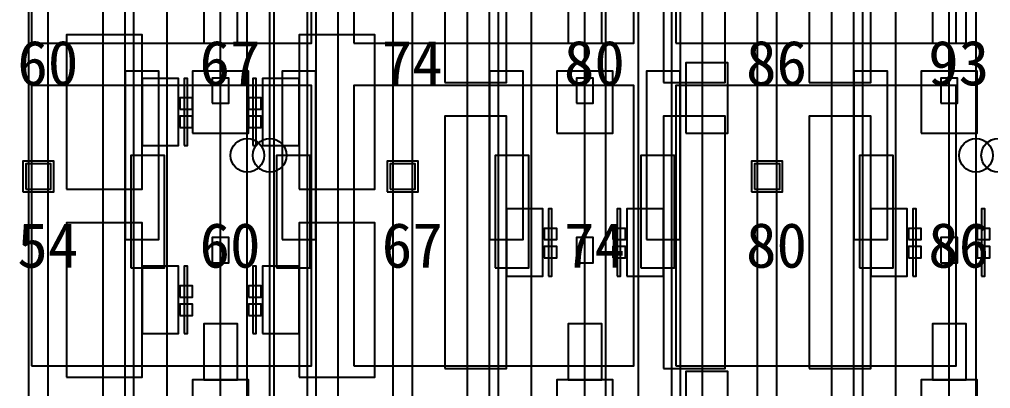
# Model space of a CAD drawing. Header units: metres. Extents: x -1640 to 1560, y -268 to 2338.
# Drawn here: x -72.93 to -38.27, y 1989.69 to 2002.85 of the extents above; entities that cross this region are included whole.
import ezdxf

# ---------------------------------------------------------------- set-up
doc = ezdxf.new("R2010")
doc.units = ezdxf.units.M
for name, color, linetype in [('1F_CHL', 4, 'Continuous'), ('1F_PUMP', 2, 'Continuous'), ('1F_SCR', 3, 'Continuous'), ('1F_STRUCT_COLUMN', 8, 'Continuous'), ('2F_CSF_LATERAL_RACK_CONCEPT', 9, 'Continuous'), ('2F_RFG', 5, 'Continuous'), ('2F_STRUCT_COLUMN', 8, 'Continuous'), ('2F_VMB', 6, 'Continuous'), ('3F_CLEANROOM_OVERHEAD_PIPE_DUCT_CONCEPT', 9, 'Continuous'), ('3F_CMP', 5, 'Continuous'), ('3F_EHS_EGRESS_DIST_M', 2, 'Continuous'), ('3F_FOUP', 5, 'Continuous'), ('3F_OHT', 9, 'Continuous'), ('3F_OHTV', 1, 'Continuous'), ('3F_TBAR', 6, 'Continuous'), ('3F_WET', 6, 'Continuous'), ('4F_FFU', 1, 'Continuous'), ('4F_STRUCT_PLENUM_TRUSS_CONCEPT', 9, 'Continuous'), ('5F_CHL', 4, 'Continuous'), ('5F_PUMP', 2, 'Continuous'), ('5F_SCR', 3, 'Continuous'), ('5F_STRUCT_COLUMN', 8, 'Continuous'), ('6F_CSF_LATERAL_RACK_CONCEPT', 9, 'Continuous'), ('6F_RFG', 5, 'Continuous'), ('6F_STRUCT_COLUMN', 8, 'Continuous'), ('6F_VMB', 6, 'Continuous'), ('7F_CLEANROOM_OVERHEAD_PIPE_DUCT_CONCEPT', 9, 'Continuous'), ('7F_CMP', 5, 'Continuous'), ('7F_EHS_EGRESS_DIST_M', 2, 'Continuous'), ('7F_FOUP', 5, 'Continuous'), ('7F_OHT', 9, 'Continuous'), ('7F_OHTV', 1, 'Continuous'), ('7F_TBAR', 6, 'Continuous'), ('7F_WET', 6, 'Continuous'), ('8F_FFU', 1, 'Continuous'), ('8F_STRUCT_PLENUM_TRUSS_CONCEPT', 9, 'Continuous'), ('UTIL_ELEC.LV_CONCEPT', 2, 'Continuous'), ('UTIL_PCW.R_CONCEPT', 1, 'Continuous'), ('UTIL_PCW.R_RISER', 1, 'Continuous'), ('UTIL_PCW.S_CONCEPT', 6, 'Continuous'), ('UTIL_PCW.S_RISER', 6, 'Continuous')]:
    doc.layers.add(name, color=color, linetype=linetype)

msp = doc.modelspace()

# ---------------------------------------------------------------- linework, layer by layer
at = {"layer": '1F_CHL'}
for points in [[(-49.15, 1998.8), (-47.65, 1998.8), (-47.65, 2001.3), (-49.15, 2001.3)], [(-49.15, 1987.8), (-47.65, 1987.8), (-47.65, 1990.3), (-49.15, 1990.3)]]:
    msp.add_lwpolyline(points, close=True, dxfattribs=at)
at = {"layer": '1F_PUMP'}
for points in [[(-68.95, 1994), (-67.75, 1994), (-67.75, 1998), (-68.95, 1998)], [(-63.75, 1994), (-62.55, 1994), (-62.55, 1998), (-63.75, 1998)], [(-55.95, 1994), (-54.75, 1994), (-54.75, 1998), (-55.95, 1998)], [(-50.75, 1994), (-49.55, 1994), (-49.55, 1998), (-50.75, 1998)], [(-42.95, 1994), (-41.75, 1994), (-41.75, 1998), (-42.95, 1998)]]:
    msp.add_lwpolyline(points, close=True, dxfattribs=at)
at = {"layer": '1F_SCR'}
for points in [[(-66.75, 1998.8), (-64.75, 1998.8), (-64.75, 2001), (-66.75, 2001)], [(-53.75, 1998.8), (-51.75, 1998.8), (-51.75, 2001), (-53.75, 2001)], [(-40.75, 1998.8), (-38.75, 1998.8), (-38.75, 2001), (-40.75, 2001)], [(-66.75, 1987.8), (-64.75, 1987.8), (-64.75, 1990), (-66.75, 1990)], [(-53.75, 1987.8), (-51.75, 1987.8), (-51.75, 1990), (-53.75, 1990)], [(-40.75, 1987.8), (-38.75, 1987.8), (-38.75, 1990), (-40.75, 1990)]]:
    msp.add_lwpolyline(points, close=True, dxfattribs=at)
at = {"layer": '1F_STRUCT_COLUMN'}
for points in [[(-72.8, 1996.7), (-71.7, 1996.7), (-71.7, 1997.8), (-72.8, 1997.8)], [(-59.8, 1996.7), (-58.7, 1996.7), (-58.7, 1997.8), (-59.8, 1997.8)], [(-46.8, 1996.7), (-45.7, 1996.7), (-45.7, 1997.8), (-46.8, 1997.8)]]:
    msp.add_lwpolyline(points, close=True, dxfattribs=at)
at = {"layer": '2F_CSF_LATERAL_RACK_CONCEPT'}
for points in [[(-69.95, 1970), (-69.15, 1970), (-69.15, 2113), (-69.95, 2113)], [(-62.35, 1970), (-61.55, 1970), (-61.55, 2113), (-62.35, 2113)], [(-56.95, 1970), (-56.15, 1970), (-56.15, 2113), (-56.95, 2113)], [(-49.35, 1970), (-48.55, 1970), (-48.55, 2113), (-49.35, 2113)], [(-43.95, 1970), (-43.15, 1970), (-43.15, 2113), (-43.95, 2113)]]:
    msp.add_lwpolyline(points, close=True, dxfattribs=at)
at = {"layer": '2F_RFG'}
for points in [[(-69.15, 1995), (-67.95, 1995), (-67.95, 2001), (-69.15, 2001)], [(-63.55, 1995), (-62.35, 1995), (-62.35, 2001), (-63.55, 2001)], [(-56.15, 1995), (-54.95, 1995), (-54.95, 2001), (-56.15, 2001)], [(-50.55, 1995), (-49.35, 1995), (-49.35, 2001), (-50.55, 2001)], [(-43.15, 1995), (-41.95, 1995), (-41.95, 2001), (-43.15, 2001)]]:
    msp.add_lwpolyline(points, close=True, dxfattribs=at)
at = {"layer": '2F_STRUCT_COLUMN'}
for points in [[(-72.7, 1996.8), (-71.8, 1996.8), (-71.8, 1997.7), (-72.7, 1997.7)], [(-59.7, 1996.8), (-58.8, 1996.8), (-58.8, 1997.7), (-59.7, 1997.7)], [(-46.7, 1996.8), (-45.8, 1996.8), (-45.8, 1997.7), (-46.7, 1997.7)]]:
    msp.add_lwpolyline(points, close=True, dxfattribs=at)
at = {"layer": '2F_VMB'}
for points in [[(-66.35, 2002), (-65.15, 2002), (-65.15, 2004), (-66.35, 2004)], [(-53.35, 2002), (-52.15, 2002), (-52.15, 2004), (-53.35, 2004)], [(-40.35, 2002), (-39.15, 2002), (-39.15, 2004), (-40.35, 2004)], [(-66.35, 1990), (-65.15, 1990), (-65.15, 1992), (-66.35, 1992)], [(-53.35, 1990), (-52.15, 1990), (-52.15, 1992), (-53.35, 1992)], [(-40.35, 1990), (-39.15, 1990), (-39.15, 1992), (-40.35, 1992)]]:
    msp.add_lwpolyline(points, close=True, dxfattribs=at)
at = {"layer": '3F_CLEANROOM_OVERHEAD_PIPE_DUCT_CONCEPT'}
for points in [[(-68.85, 1969), (-67.65, 1969), (-67.65, 2114), (-68.85, 2114)], [(-63.85, 1969), (-62.65, 1969), (-62.65, 2114), (-63.85, 2114)], [(-55.85, 1969), (-54.65, 1969), (-54.65, 2114), (-55.85, 2114)], [(-50.85, 1969), (-49.65, 1969), (-49.65, 2114), (-50.85, 2114)], [(-42.85, 1969), (-41.65, 1969), (-41.65, 2114), (-42.85, 2114)]]:
    msp.add_lwpolyline(points, close=True, dxfattribs=at)
at = {"layer": '3F_CMP'}
for points in [[(-71.25, 1996.8), (-68.55, 1996.8), (-68.55, 2002.3), (-71.25, 2002.3)], [(-62.95, 1996.8), (-60.25, 1996.8), (-60.25, 2002.3), (-62.95, 2002.3)], [(-68.55, 1998.35), (-67.25, 1998.35), (-67.25, 2000.75), (-68.55, 2000.75)], [(-64.25, 1998.35), (-62.95, 1998.35), (-62.95, 2000.75), (-64.25, 2000.75)], [(-71.25, 1990.1), (-68.55, 1990.1), (-68.55, 1995.6), (-71.25, 1995.6)], [(-62.95, 1990.1), (-60.25, 1990.1), (-60.25, 1995.6), (-62.95, 1995.6)], [(-68.55, 1991.65), (-67.25, 1991.65), (-67.25, 1994.05), (-68.55, 1994.05)], [(-64.25, 1991.65), (-62.95, 1991.65), (-62.95, 1994.05), (-64.25, 1994.05)]]:
    msp.add_lwpolyline(points, close=True, dxfattribs=at)
at = {"layer": '3F_FOUP'}
for points in [[(-67.2, 1999.65), (-66.75, 1999.65), (-66.75, 2000.05), (-67.2, 2000.05)], [(-64.75, 1999.65), (-64.3, 1999.65), (-64.3, 2000.05), (-64.75, 2000.05)], [(-67.2, 1999), (-66.75, 1999), (-66.75, 1999.4), (-67.2, 1999.4)], [(-64.75, 1999), (-64.3, 1999), (-64.3, 1999.4), (-64.75, 1999.4)], [(-54.2, 1995), (-53.75, 1995), (-53.75, 1995.4), (-54.2, 1995.4)], [(-51.75, 1995), (-51.3, 1995), (-51.3, 1995.4), (-51.75, 1995.4)], [(-41.2, 1995), (-40.75, 1995), (-40.75, 1995.4), (-41.2, 1995.4)], [(-38.75, 1995), (-38.3, 1995), (-38.3, 1995.4), (-38.75, 1995.4)], [(-54.2, 1994.35), (-53.75, 1994.35), (-53.75, 1994.75), (-54.2, 1994.75)], [(-51.75, 1994.35), (-51.3, 1994.35), (-51.3, 1994.75), (-51.75, 1994.75)], [(-41.2, 1994.35), (-40.75, 1994.35), (-40.75, 1994.75), (-41.2, 1994.75)], [(-38.75, 1994.35), (-38.3, 1994.35), (-38.3, 1994.75), (-38.75, 1994.75)], [(-67.2, 1992.95), (-66.75, 1992.95), (-66.75, 1993.35), (-67.2, 1993.35)], [(-64.75, 1992.95), (-64.3, 1992.95), (-64.3, 1993.35), (-64.75, 1993.35)], [(-67.2, 1992.3), (-66.75, 1992.3), (-66.75, 1992.7), (-67.2, 1992.7)], [(-64.75, 1992.3), (-64.3, 1992.3), (-64.3, 1992.7), (-64.75, 1992.7)]]:
    msp.add_lwpolyline(points, close=True, dxfattribs=at)
at = {"layer": '3F_OHT'}
for p, q in [((-65.75, 1969), (-65.75, 2037.5)), ((-52.75, 1969), (-52.75, 2037.5)), ((-39.75, 1969), (-39.75, 2037.5))]:
    msp.add_line(p, q, dxfattribs=at)
at = {"layer": '3F_OHTV'}
for points in [[(-66.05, 1999.86), (-65.45, 1999.86), (-65.45, 2000.76), (-66.05, 2000.76)], [(-53.05, 1999.86), (-52.45, 1999.86), (-52.45, 2000.76), (-53.05, 2000.76)], [(-40.05, 1999.86), (-39.45, 1999.86), (-39.45, 2000.76), (-40.05, 2000.76)], [(-66.05, 1994.17), (-65.45, 1994.17), (-65.45, 1995.07), (-66.05, 1995.07)], [(-53.05, 1994.17), (-52.45, 1994.17), (-52.45, 1995.07), (-53.05, 1995.07)], [(-40.05, 1994.17), (-39.45, 1994.17), (-39.45, 1995.07), (-40.05, 1995.07)]]:
    msp.add_lwpolyline(points, close=True, dxfattribs=at)
at = {"layer": '3F_TBAR'}
for points in [[(-67.05, 1998.35), (-66.93, 1998.35), (-66.93, 2000.75), (-67.05, 2000.75)], [(-64.6, 1998.35), (-64.48, 1998.35), (-64.48, 2000.75), (-64.6, 2000.75)], [(-54.05, 1993.7), (-53.93, 1993.7), (-53.93, 1996.1), (-54.05, 1996.1)], [(-51.6, 1993.7), (-51.48, 1993.7), (-51.48, 1996.1), (-51.6, 1996.1)], [(-41.05, 1993.7), (-40.93, 1993.7), (-40.93, 1996.1), (-41.05, 1996.1)], [(-38.6, 1993.7), (-38.48, 1993.7), (-38.48, 1996.1), (-38.6, 1996.1)], [(-67.05, 1991.65), (-66.93, 1991.65), (-66.93, 1994.05), (-67.05, 1994.05)], [(-64.6, 1991.65), (-64.48, 1991.65), (-64.48, 1994.05), (-64.6, 1994.05)]]:
    msp.add_lwpolyline(points, close=True, dxfattribs=at)
at = {"layer": '3F_WET'}
for points in [[(-57.75, 2000.6), (-55.55, 2000.6), (-55.55, 2009.6), (-57.75, 2009.6)], [(-49.95, 2000.6), (-47.75, 2000.6), (-47.75, 2009.6), (-49.95, 2009.6)], [(-44.75, 2000.6), (-42.55, 2000.6), (-42.55, 2009.6), (-44.75, 2009.6)], [(-57.75, 1990.4), (-55.55, 1990.4), (-55.55, 1999.4), (-57.75, 1999.4)], [(-49.95, 1990.4), (-47.75, 1990.4), (-47.75, 1999.4), (-49.95, 1999.4)], [(-44.75, 1990.4), (-42.55, 1990.4), (-42.55, 1999.4), (-44.75, 1999.4)], [(-55.55, 1993.7), (-54.25, 1993.7), (-54.25, 1996.1), (-55.55, 1996.1)], [(-51.25, 1993.7), (-49.95, 1993.7), (-49.95, 1996.1), (-51.25, 1996.1)], [(-42.55, 1993.7), (-41.25, 1993.7), (-41.25, 1996.1), (-42.55, 1996.1)]]:
    msp.add_lwpolyline(points, close=True, dxfattribs=at)
at = {"layer": '4F_FFU'}
for points in [[(-72.5, 2002), (-62.5, 2002), (-62.5, 2012), (-72.5, 2012)], [(-61, 2002), (-51, 2002), (-51, 2012), (-61, 2012)], [(-49.5, 2002), (-39.5, 2002), (-39.5, 2012), (-49.5, 2012)], [(-72.5, 1990.5), (-62.5, 1990.5), (-62.5, 2000.5), (-72.5, 2000.5)], [(-61, 1990.5), (-51, 1990.5), (-51, 2000.5), (-61, 2000.5)], [(-49.5, 1990.5), (-39.5, 1990.5), (-39.5, 2000.5), (-49.5, 2000.5)]]:
    msp.add_lwpolyline(points, close=True, dxfattribs=at)
at = {"layer": '4F_STRUCT_PLENUM_TRUSS_CONCEPT'}
for points in [[(-72.6, 1966), (-71.9, 1966), (-71.9, 2117), (-72.6, 2117)], [(-59.6, 1966), (-58.9, 1966), (-58.9, 2117), (-59.6, 2117)], [(-46.6, 1966), (-45.9, 1966), (-45.9, 2117), (-46.6, 2117)]]:
    msp.add_lwpolyline(points, close=True, dxfattribs=at)
at = {"layer": '5F_CHL'}
for points in [[(-49.15, 1998.8), (-47.65, 1998.8), (-47.65, 2001.3), (-49.15, 2001.3)], [(-49.15, 1987.8), (-47.65, 1987.8), (-47.65, 1990.3), (-49.15, 1990.3)]]:
    msp.add_lwpolyline(points, close=True, dxfattribs=at)
at = {"layer": '5F_PUMP'}
for points in [[(-68.95, 1994), (-67.75, 1994), (-67.75, 1998), (-68.95, 1998)], [(-63.75, 1994), (-62.55, 1994), (-62.55, 1998), (-63.75, 1998)], [(-55.95, 1994), (-54.75, 1994), (-54.75, 1998), (-55.95, 1998)], [(-50.75, 1994), (-49.55, 1994), (-49.55, 1998), (-50.75, 1998)], [(-42.95, 1994), (-41.75, 1994), (-41.75, 1998), (-42.95, 1998)]]:
    msp.add_lwpolyline(points, close=True, dxfattribs=at)
at = {"layer": '5F_SCR'}
for points in [[(-66.75, 1998.8), (-64.75, 1998.8), (-64.75, 2001), (-66.75, 2001)], [(-53.75, 1998.8), (-51.75, 1998.8), (-51.75, 2001), (-53.75, 2001)], [(-40.75, 1998.8), (-38.75, 1998.8), (-38.75, 2001), (-40.75, 2001)], [(-66.75, 1987.8), (-64.75, 1987.8), (-64.75, 1990), (-66.75, 1990)], [(-53.75, 1987.8), (-51.75, 1987.8), (-51.75, 1990), (-53.75, 1990)], [(-40.75, 1987.8), (-38.75, 1987.8), (-38.75, 1990), (-40.75, 1990)]]:
    msp.add_lwpolyline(points, close=True, dxfattribs=at)
at = {"layer": '5F_STRUCT_COLUMN'}
for points in [[(-72.8, 1996.7), (-71.7, 1996.7), (-71.7, 1997.8), (-72.8, 1997.8)], [(-59.8, 1996.7), (-58.7, 1996.7), (-58.7, 1997.8), (-59.8, 1997.8)], [(-46.8, 1996.7), (-45.7, 1996.7), (-45.7, 1997.8), (-46.8, 1997.8)]]:
    msp.add_lwpolyline(points, close=True, dxfattribs=at)
at = {"layer": '6F_CSF_LATERAL_RACK_CONCEPT'}
for points in [[(-69.95, 1970), (-69.15, 1970), (-69.15, 2113), (-69.95, 2113)], [(-62.35, 1970), (-61.55, 1970), (-61.55, 2113), (-62.35, 2113)], [(-56.95, 1970), (-56.15, 1970), (-56.15, 2113), (-56.95, 2113)], [(-49.35, 1970), (-48.55, 1970), (-48.55, 2113), (-49.35, 2113)], [(-43.95, 1970), (-43.15, 1970), (-43.15, 2113), (-43.95, 2113)]]:
    msp.add_lwpolyline(points, close=True, dxfattribs=at)
at = {"layer": '6F_RFG'}
for points in [[(-69.15, 1995), (-67.95, 1995), (-67.95, 2001), (-69.15, 2001)], [(-63.55, 1995), (-62.35, 1995), (-62.35, 2001), (-63.55, 2001)], [(-56.15, 1995), (-54.95, 1995), (-54.95, 2001), (-56.15, 2001)], [(-50.55, 1995), (-49.35, 1995), (-49.35, 2001), (-50.55, 2001)], [(-43.15, 1995), (-41.95, 1995), (-41.95, 2001), (-43.15, 2001)]]:
    msp.add_lwpolyline(points, close=True, dxfattribs=at)
at = {"layer": '6F_STRUCT_COLUMN'}
for points in [[(-72.7, 1996.8), (-71.8, 1996.8), (-71.8, 1997.7), (-72.7, 1997.7)], [(-59.7, 1996.8), (-58.8, 1996.8), (-58.8, 1997.7), (-59.7, 1997.7)], [(-46.7, 1996.8), (-45.8, 1996.8), (-45.8, 1997.7), (-46.7, 1997.7)]]:
    msp.add_lwpolyline(points, close=True, dxfattribs=at)
at = {"layer": '6F_VMB'}
for points in [[(-66.35, 2002), (-65.15, 2002), (-65.15, 2004), (-66.35, 2004)], [(-53.35, 2002), (-52.15, 2002), (-52.15, 2004), (-53.35, 2004)], [(-40.35, 2002), (-39.15, 2002), (-39.15, 2004), (-40.35, 2004)], [(-66.35, 1990), (-65.15, 1990), (-65.15, 1992), (-66.35, 1992)], [(-53.35, 1990), (-52.15, 1990), (-52.15, 1992), (-53.35, 1992)], [(-40.35, 1990), (-39.15, 1990), (-39.15, 1992), (-40.35, 1992)]]:
    msp.add_lwpolyline(points, close=True, dxfattribs=at)
at = {"layer": '7F_CLEANROOM_OVERHEAD_PIPE_DUCT_CONCEPT'}
for points in [[(-68.85, 1969), (-67.65, 1969), (-67.65, 2114), (-68.85, 2114)], [(-63.85, 1969), (-62.65, 1969), (-62.65, 2114), (-63.85, 2114)], [(-55.85, 1969), (-54.65, 1969), (-54.65, 2114), (-55.85, 2114)], [(-50.85, 1969), (-49.65, 1969), (-49.65, 2114), (-50.85, 2114)], [(-42.85, 1969), (-41.65, 1969), (-41.65, 2114), (-42.85, 2114)]]:
    msp.add_lwpolyline(points, close=True, dxfattribs=at)
at = {"layer": '7F_CMP'}
for points in [[(-71.25, 1996.8), (-68.55, 1996.8), (-68.55, 2002.3), (-71.25, 2002.3)], [(-62.95, 1996.8), (-60.25, 1996.8), (-60.25, 2002.3), (-62.95, 2002.3)], [(-68.55, 1998.35), (-67.25, 1998.35), (-67.25, 2000.75), (-68.55, 2000.75)], [(-64.25, 1998.35), (-62.95, 1998.35), (-62.95, 2000.75), (-64.25, 2000.75)], [(-71.25, 1990.1), (-68.55, 1990.1), (-68.55, 1995.6), (-71.25, 1995.6)], [(-62.95, 1990.1), (-60.25, 1990.1), (-60.25, 1995.6), (-62.95, 1995.6)], [(-68.55, 1991.65), (-67.25, 1991.65), (-67.25, 1994.05), (-68.55, 1994.05)], [(-64.25, 1991.65), (-62.95, 1991.65), (-62.95, 1994.05), (-64.25, 1994.05)]]:
    msp.add_lwpolyline(points, close=True, dxfattribs=at)
at = {"layer": '7F_FOUP'}
for points in [[(-67.2, 1999.65), (-66.75, 1999.65), (-66.75, 2000.05), (-67.2, 2000.05)], [(-64.75, 1999.65), (-64.3, 1999.65), (-64.3, 2000.05), (-64.75, 2000.05)], [(-67.2, 1999), (-66.75, 1999), (-66.75, 1999.4), (-67.2, 1999.4)], [(-64.75, 1999), (-64.3, 1999), (-64.3, 1999.4), (-64.75, 1999.4)], [(-54.2, 1995), (-53.75, 1995), (-53.75, 1995.4), (-54.2, 1995.4)], [(-51.75, 1995), (-51.3, 1995), (-51.3, 1995.4), (-51.75, 1995.4)], [(-41.2, 1995), (-40.75, 1995), (-40.75, 1995.4), (-41.2, 1995.4)], [(-38.75, 1995), (-38.3, 1995), (-38.3, 1995.4), (-38.75, 1995.4)], [(-54.2, 1994.35), (-53.75, 1994.35), (-53.75, 1994.75), (-54.2, 1994.75)], [(-51.75, 1994.35), (-51.3, 1994.35), (-51.3, 1994.75), (-51.75, 1994.75)], [(-41.2, 1994.35), (-40.75, 1994.35), (-40.75, 1994.75), (-41.2, 1994.75)], [(-38.75, 1994.35), (-38.3, 1994.35), (-38.3, 1994.75), (-38.75, 1994.75)], [(-67.2, 1992.95), (-66.75, 1992.95), (-66.75, 1993.35), (-67.2, 1993.35)], [(-64.75, 1992.95), (-64.3, 1992.95), (-64.3, 1993.35), (-64.75, 1993.35)], [(-67.2, 1992.3), (-66.75, 1992.3), (-66.75, 1992.7), (-67.2, 1992.7)], [(-64.75, 1992.3), (-64.3, 1992.3), (-64.3, 1992.7), (-64.75, 1992.7)]]:
    msp.add_lwpolyline(points, close=True, dxfattribs=at)
at = {"layer": '7F_OHT'}
for p, q in [((-65.75, 1969), (-65.75, 2037.5)), ((-52.75, 1969), (-52.75, 2037.5)), ((-39.75, 1969), (-39.75, 2037.5))]:
    msp.add_line(p, q, dxfattribs=at)
at = {"layer": '7F_OHTV'}
for points in [[(-66.05, 1999.86), (-65.45, 1999.86), (-65.45, 2000.76), (-66.05, 2000.76)], [(-53.05, 1999.86), (-52.45, 1999.86), (-52.45, 2000.76), (-53.05, 2000.76)], [(-40.05, 1999.86), (-39.45, 1999.86), (-39.45, 2000.76), (-40.05, 2000.76)], [(-66.05, 1994.17), (-65.45, 1994.17), (-65.45, 1995.07), (-66.05, 1995.07)], [(-53.05, 1994.17), (-52.45, 1994.17), (-52.45, 1995.07), (-53.05, 1995.07)], [(-40.05, 1994.17), (-39.45, 1994.17), (-39.45, 1995.07), (-40.05, 1995.07)]]:
    msp.add_lwpolyline(points, close=True, dxfattribs=at)
at = {"layer": '7F_TBAR'}
for points in [[(-67.05, 1998.35), (-66.93, 1998.35), (-66.93, 2000.75), (-67.05, 2000.75)], [(-64.6, 1998.35), (-64.48, 1998.35), (-64.48, 2000.75), (-64.6, 2000.75)], [(-54.05, 1993.7), (-53.93, 1993.7), (-53.93, 1996.1), (-54.05, 1996.1)], [(-51.6, 1993.7), (-51.48, 1993.7), (-51.48, 1996.1), (-51.6, 1996.1)], [(-41.05, 1993.7), (-40.93, 1993.7), (-40.93, 1996.1), (-41.05, 1996.1)], [(-38.6, 1993.7), (-38.48, 1993.7), (-38.48, 1996.1), (-38.6, 1996.1)], [(-67.05, 1991.65), (-66.93, 1991.65), (-66.93, 1994.05), (-67.05, 1994.05)], [(-64.6, 1991.65), (-64.48, 1991.65), (-64.48, 1994.05), (-64.6, 1994.05)]]:
    msp.add_lwpolyline(points, close=True, dxfattribs=at)
at = {"layer": '7F_WET'}
for points in [[(-57.75, 2000.6), (-55.55, 2000.6), (-55.55, 2009.6), (-57.75, 2009.6)], [(-49.95, 2000.6), (-47.75, 2000.6), (-47.75, 2009.6), (-49.95, 2009.6)], [(-44.75, 2000.6), (-42.55, 2000.6), (-42.55, 2009.6), (-44.75, 2009.6)], [(-57.75, 1990.4), (-55.55, 1990.4), (-55.55, 1999.4), (-57.75, 1999.4)], [(-49.95, 1990.4), (-47.75, 1990.4), (-47.75, 1999.4), (-49.95, 1999.4)], [(-44.75, 1990.4), (-42.55, 1990.4), (-42.55, 1999.4), (-44.75, 1999.4)], [(-55.55, 1993.7), (-54.25, 1993.7), (-54.25, 1996.1), (-55.55, 1996.1)], [(-51.25, 1993.7), (-49.95, 1993.7), (-49.95, 1996.1), (-51.25, 1996.1)], [(-42.55, 1993.7), (-41.25, 1993.7), (-41.25, 1996.1), (-42.55, 1996.1)]]:
    msp.add_lwpolyline(points, close=True, dxfattribs=at)
at = {"layer": '8F_FFU'}
for points in [[(-72.5, 2002), (-62.5, 2002), (-62.5, 2012), (-72.5, 2012)], [(-61, 2002), (-51, 2002), (-51, 2012), (-61, 2012)], [(-49.5, 2002), (-39.5, 2002), (-39.5, 2012), (-49.5, 2012)], [(-72.5, 1990.5), (-62.5, 1990.5), (-62.5, 2000.5), (-72.5, 2000.5)], [(-61, 1990.5), (-51, 1990.5), (-51, 2000.5), (-61, 2000.5)], [(-49.5, 1990.5), (-39.5, 1990.5), (-39.5, 2000.5), (-49.5, 2000.5)]]:
    msp.add_lwpolyline(points, close=True, dxfattribs=at)
at = {"layer": '8F_STRUCT_PLENUM_TRUSS_CONCEPT'}
for points in [[(-72.6, 1966), (-71.9, 1966), (-71.9, 2117), (-72.6, 2117)], [(-59.6, 1966), (-58.9, 1966), (-58.9, 2117), (-59.6, 2117)], [(-46.6, 1966), (-45.9, 1966), (-45.9, 2117), (-46.6, 2117)]]:
    msp.add_lwpolyline(points, close=True, dxfattribs=at)
at = {"layer": 'UTIL_ELEC.LV_CONCEPT'}
msp.add_line((-52, 1971.7), (-52, 2125.3), dxfattribs=at)
msp.add_line((-52, 1971.7), (-52, 2125.3), dxfattribs=at)
at = {"layer": 'UTIL_PCW.R_CONCEPT'}
msp.add_line((-63.995, 1971.78), (-63.995, 2111.23), dxfattribs=at)
msp.add_line((-63.995, 1971.78), (-63.995, 2111.23), dxfattribs=at)
at = {"layer": 'UTIL_PCW.R_RISER'}
for centre in [(-63.995, 1998.005), (-63.995, 1998.005), (-38.005, 1998.005), (-38.005, 1998.005)]:
    msp.add_circle(centre, 0.6, dxfattribs=at)
at = {"layer": 'UTIL_PCW.S_CONCEPT'}
for p, q in [((-64.795, 1971.78), (-64.795, 2111.23)), ((-64.795, 1971.78), (-64.795, 2111.23)), ((-38.795, 1971.78), (-38.795, 2111.23)), ((-38.795, 1971.78), (-38.795, 2111.23))]:
    msp.add_line(p, q, dxfattribs=at)
at = {"layer": 'UTIL_PCW.S_RISER'}
for centre in [(-64.795, 1998.005), (-64.795, 1998.005), (-38.795, 1998.005), (-38.795, 1998.005)]:
    msp.add_circle(centre, 0.6, dxfattribs=at)

# ---------------------------------------------------------------- texts
at = {"layer": '3F_EHS_EGRESS_DIST_M'}
for s, p in [('60', (-73, 2000.5)), ('67', (-66.5, 2000.5)), ('74', (-60, 2000.5)), ('80', (-53.5, 2000.5)), ('86', (-47, 2000.5)), ('93', (-40.5, 2000.5)), ('54', (-73, 1994)), ('60', (-66.5, 1994)), ('67', (-60, 1994)), ('74', (-53.5, 1994)), ('80', (-47, 1994)), ('86', (-40.5, 1994))]:
    msp.add_text(s, height=1.6, dxfattribs=at).set_placement(p)
at = {"layer": '7F_EHS_EGRESS_DIST_M'}
for s, p in [('60', (-73, 2000.5)), ('67', (-66.5, 2000.5)), ('74', (-60, 2000.5)), ('80', (-53.5, 2000.5)), ('86', (-47, 2000.5)), ('93', (-40.5, 2000.5)), ('54', (-73, 1994)), ('60', (-66.5, 1994)), ('67', (-60, 1994)), ('74', (-53.5, 1994)), ('80', (-47, 1994)), ('86', (-40.5, 1994))]:
    msp.add_text(s, height=1.6, dxfattribs=at).set_placement(p)

doc.saveas('drawing.dxf')
